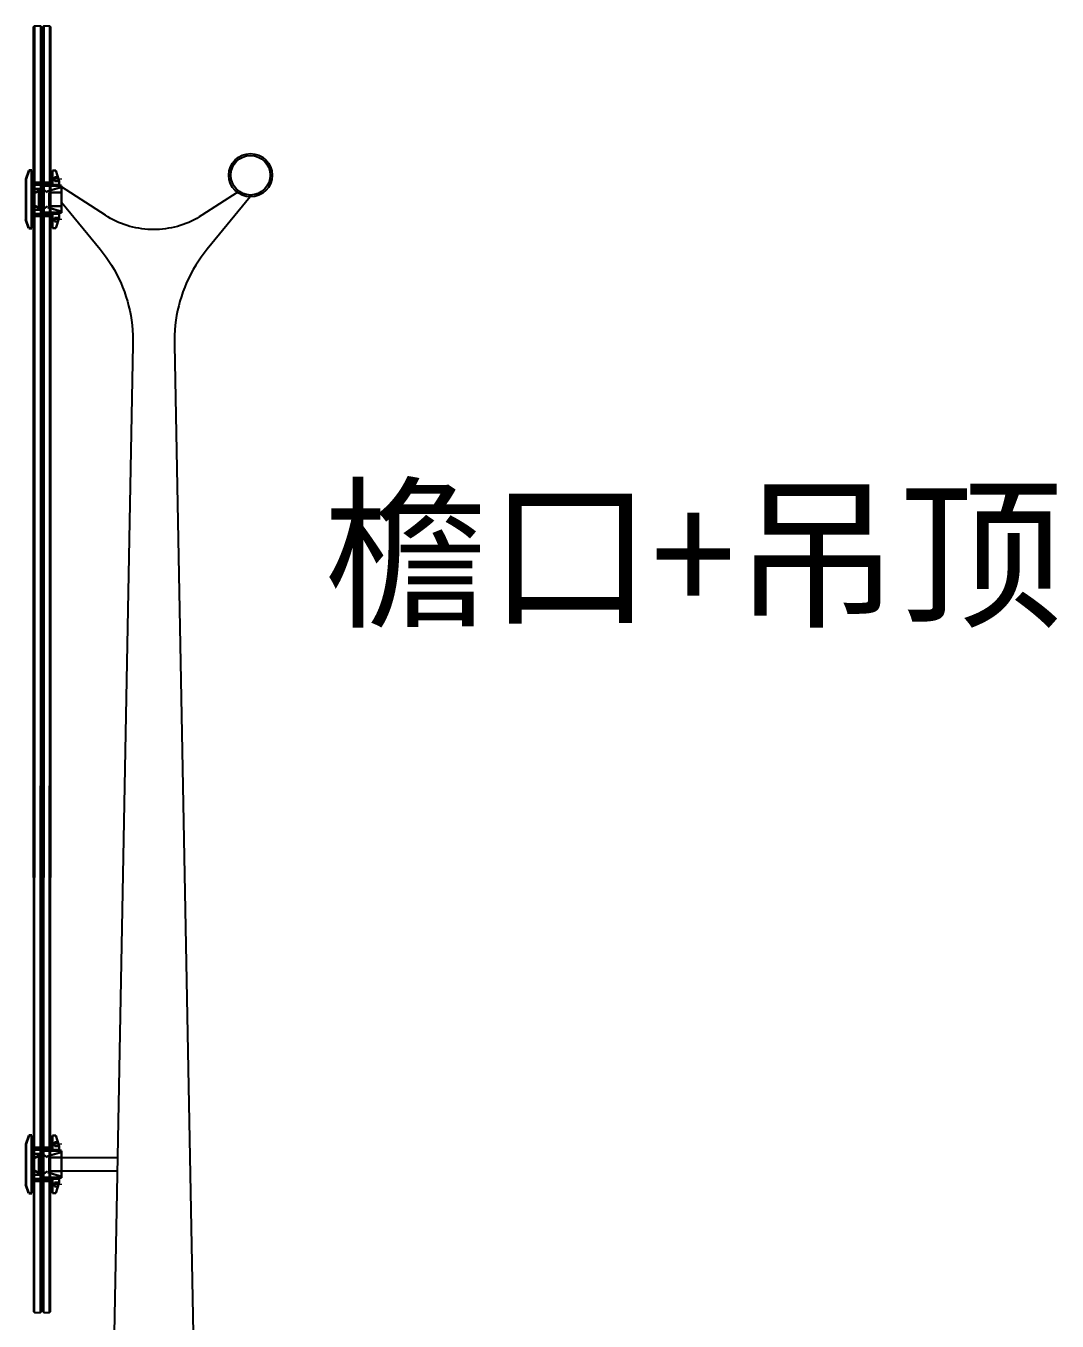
# Model space of a CAD drawing. Header units: millimetres. Extents: x 0 to 119933, y -45162 to 41221.
# Drawn here: x 6415 to 7485, y 2782 to 4126 of the extents above; entities that cross this region are included whole.
import ezdxf

# ---------------------------------------------------------------- set-up
doc = ezdxf.new("R2010")
doc.units = ezdxf.units.MM
doc.layers.get('DEFPOINTS').update_dxf_attribs({"color": 166})
doc.layers.add('F-stainless steel', color=2, linetype='Continuous')
doc.layers.add('H_不锈钢', color=1, linetype='Continuous', lineweight=35)
doc.layers.add('H_细实线', color=7, linetype='Continuous', lineweight=25)
doc.styles.get("Standard").update_dxf_attribs({"font": 'arial.ttf'})

# ---------------------------------------------------------------- blocks, each defined once
blk = doc.blocks.new('*U144')
at = {"color": 230}
for points in [[(883.6, 1), (1, 1), (0, 0), (0, -6), (1, -7), (883.6, -7)], [(883.6, -8.5), (1, -8.5), (0, -9.5), (0, -15.5), (1, -16.5), (883.6, -16.5)]]:
    blk.add_lwpolyline(points, dxfattribs=at)
at = {"color": 9}
for points in [[(0, 0), (883.6, 0)], [(0, -6), (883.6, -6)], [(0, -9.5), (883.6, -9.5)], [(0, -15.5), (883.6, -15.5)]]:
    blk.add_lwpolyline(points, dxfattribs=at)
at = {"color": 4, "const_width": 1.52}
blk.add_lwpolyline([(1, -7.8), (883.6, -7.8)], dxfattribs=at)
blk = doc.blocks.new('*U146')
at = {"color": 230}
for points in [[(546.3, 1), (1, 1), (0, 0), (0, -6), (1, -7), (546.3, -7)], [(546.3, -8.5), (1, -8.5), (0, -9.5), (0, -15.5), (1, -16.5), (546.3, -16.5)]]:
    blk.add_lwpolyline(points, dxfattribs=at)
at = {"color": 9}
for points in [[(0, 0), (546.3, 0)], [(0, -6), (546.3, -6)], [(0, -9.5), (546.3, -9.5)], [(0, -15.5), (546.3, -15.5)]]:
    blk.add_lwpolyline(points, dxfattribs=at)
at = {"color": 4, "const_width": 1.52}
blk.add_lwpolyline([(1, -7.8), (546.3, -7.8)], dxfattribs=at)
blk = doc.blocks.new('A$C4BC308FD')
at = {"layer": 'H_不锈钢', "color": 1}
for p, q in [((3, 30), (0, 21)), ((6, 30), (3, 30)), ((6, -30), (6, 30)), ((0, 21), (0, -21)), ((3, -30), (0, -21)), ((3, -30), (6, -30))]:
    blk.add_line(p, q, dxfattribs=at)
at = {"layer": 'H_不锈钢', "color": 1, "lineweight": 30}
for p, q in [((27.5, 30), (27.5, 15)), ((27.5, 30), (31, 30)), ((34.5, 19), (31, 30)), ((8.2, 15), (6, 15)), ((8, 17.5), (23.7, 17.5)), ((8, 15), (33, 15)), ((29.5, 19), (29.5, 23)), ((29.5, 23), (33.2, 23)), ((34.5, 19), (29.5, 19)), ((30.5, 23), (33.2, 23)), ((34.5, 19), (30.5, 19)), ((34.5, 19), (34.5, 15)), ((34.8, 15), (34.8, 14)), ((36.8, 14), (36.8, -7.2)), ((12, 11), (6, 11)), ((13.5, 11), (13.5, -11)), ((22.5, 8.4), (36.8, 12.5)), ((24.2, 7.2), (36.8, 7.2)), ((24.2, 7.2), (24.2, -7.2)), ((12, -11), (6, -11)), ((22.8, -8.5), (36.8, -12.7)), ((24.2, -7.2), (36.8, -7.2)), ((36.8, -7.2), (36.8, -14)), ((6, -15), (33, -15)), ((8.2, -15), (6, -15)), ((8, -17.5), (23.7, -17.5)), ((27.7, -15), (25.7, -15)), ((27.5, -15), (27.5, -30)), ((34.5, -15), (27.5, -15)), ((34.5, -19), (29.5, -19)), ((29.5, -19), (29.5, -23)), ((29.5, -23), (33.2, -23)), ((34.5, -19), (31, -30)), ((34.5, -15), (34.5, -19)), ((34.8, -14), (36.8, -14)), ((34.8, -15), (34.8, -14)), ((27.5, -30), (31, -30))]:
    blk.add_line(p, q, dxfattribs=at)
at = {"layer": 'H_不锈钢', "color": 1, "ltscale": 0.3}
for p, q in [((18.8, 14), (18.8, 15)), ((36.8, 14), (18.8, 14)), ((34.8, -14), (18.8, -14)), ((18.8, -14), (18.8, -15))]:
    blk.add_line(p, q, dxfattribs=at)
at = {"layer": 'H_不锈钢'}
for p, q in [((34.8, 14), (36.8, 14)), ((6, 12), (6, -12))]:
    blk.add_line(p, q, dxfattribs=at)
at = {"layer": 'H_不锈钢', "color": 1, "linetype": 'Continuous', "lineweight": 30}
for points in [[(6, 15), (6, 29), (8, 29), (8, 15)], [(25.5, 15), (25.5, 29), (27.5, 29), (27.5, 15)], [(8, -15), (8, -29), (6, -29), (6, -15)], [(27.5, -15), (27.5, -29), (25.5, -29), (25.5, -15)]]:
    blk.add_lwpolyline(points, dxfattribs=at)
at = {"layer": 'H_不锈钢', "color": 1}
blk.add_arc((14.5, 0), 8.53, 96.7324, 263.2676, dxfattribs=at)
at = {"layer": 'H_不锈钢', "color": 1, "lineweight": 30}
for centre, start, end in [((12.1, -4.7), 49.2586, 90.2987), ((12.1, 4.7), 269.7013, 310.7414)]:
    blk.add_arc(centre, 15.7, start, end, dxfattribs=at)
at = {"layer": 'H_细实线', "color": 1, "lineweight": 18}
for p, q in [((16.4, 15), (16.4, -13.4)), ((37.4, 21), (26.1, 21)), ((37.4, -21), (26.1, -21))]:
    blk.add_line(p, q, dxfattribs=at)

msp = doc.modelspace()

# ---------------------------------------------------------------- linework, layer by layer
at = {"layer": 'F-stainless steel'}
for p, q in [((6497.54, 3929.48, 0.03), (6451.89, 3959.13, 0.03)), ((6634.19, 3953.28, 0.03), (6597.54, 3929.48, 0.03)), ((6451.89, 3943.21, 0.03), (6492.03, 3894.3, 0.03)), ((6647.55, 3948.52, 0.03), (6603.06, 3894.3, 0.03)), ((6500.18, 3927.83, 0.03), (6497.54, 3929.48, 0.03)), ((6502.87, 3926.27, 0.03), (6500.18, 3927.83, 0.03)), ((6505.61, 3924.81, 0.03), (6502.87, 3926.27, 0.03)), ((6508.4, 3923.43, 0.03), (6505.61, 3924.81, 0.03)), ((6589.47, 3924.81, 0.03), (6586.68, 3923.43, 0.03)), ((6592.22, 3926.27, 0.03), (6589.47, 3924.81, 0.03)), ((6594.91, 3927.83, 0.03), (6592.22, 3926.27, 0.03)), ((6597.54, 3929.48, 0.03), (6594.91, 3927.83, 0.03)), ((6511.24, 3922.15, 0.03), (6508.4, 3923.43, 0.03)), ((6514.12, 3920.97, 0.03), (6511.24, 3922.15, 0.03)), ((6517.03, 3919.89, 0.03), (6514.12, 3920.97, 0.03)), ((6519.98, 3918.91, 0.03), (6517.03, 3919.89, 0.03)), ((6522.96, 3918.02, 0.03), (6519.98, 3918.91, 0.03)), ((6525.97, 3917.24, 0.03), (6522.96, 3918.02, 0.03)), ((6529.01, 3916.56, 0.03), (6525.97, 3917.24, 0.03)), ((6532.07, 3915.98, 0.03), (6529.01, 3916.56, 0.03)), ((6535.14, 3915.51, 0.03), (6532.07, 3915.98, 0.03)), ((6538.23, 3915.14, 0.03), (6535.14, 3915.51, 0.03)), ((6541.33, 3914.88, 0.03), (6538.23, 3915.14, 0.03)), ((6544.43, 3914.72, 0.03), (6541.33, 3914.88, 0.03)), ((6547.54, 3914.67, 0.03), (6544.43, 3914.72, 0.03)), ((6550.65, 3914.72, 0.03), (6547.54, 3914.67, 0.03)), ((6553.76, 3914.88, 0.03), (6550.65, 3914.72, 0.03)), ((6556.86, 3915.14, 0.03), (6553.76, 3914.88, 0.03)), ((6559.95, 3915.51, 0.03), (6556.86, 3915.14, 0.03)), ((6563.02, 3915.98, 0.03), (6559.95, 3915.51, 0.03)), ((6566.08, 3916.56, 0.03), (6563.02, 3915.98, 0.03)), ((6569.11, 3917.24, 0.03), (6566.08, 3916.56, 0.03)), ((6572.12, 3918.02, 0.03), (6569.11, 3917.24, 0.03)), ((6575.1, 3918.91, 0.03), (6572.12, 3918.02, 0.03)), ((6578.06, 3919.89, 0.03), (6575.1, 3918.91, 0.03)), ((6580.97, 3920.97, 0.03), (6578.06, 3919.89, 0.03)), ((6583.85, 3922.15, 0.03), (6580.97, 3920.97, 0.03)), ((6586.68, 3923.43, 0.03), (6583.85, 3922.15, 0.03)), ((6492.03, 3894.3, 0.03), (6495.2, 3890.3, 0.03)), ((6495.2, 3890.3, 0.03), (6498.23, 3886.19, 0.03)), ((6498.23, 3886.19, 0.03), (6501.12, 3881.99, 0.03)), ((6596.86, 3886.19, 0.03), (6593.97, 3881.99, 0.03)), ((6599.89, 3890.3, 0.03), (6596.86, 3886.19, 0.03)), ((6603.06, 3894.3, 0.03), (6599.89, 3890.3, 0.03)), ((6501.12, 3881.99, 0.03), (6503.86, 3877.68, 0.03)), ((6503.86, 3877.68, 0.03), (6506.46, 3873.29, 0.03)), ((6506.46, 3873.29, 0.03), (6508.91, 3868.81, 0.03)), ((6588.63, 3873.29, 0.03), (6586.18, 3868.81, 0.03)), ((6591.22, 3877.68, 0.03), (6588.63, 3873.29, 0.03)), ((6593.97, 3881.99, 0.03), (6591.22, 3877.68, 0.03)), ((6508.91, 3868.81, 0.03), (6511.2, 3864.25, 0.03)), ((6511.2, 3864.25, 0.03), (6513.34, 3859.62, 0.03)), ((6513.34, 3859.62, 0.03), (6515.32, 3854.91, 0.03)), ((6581.75, 3859.62, 0.03), (6579.77, 3854.91, 0.03)), ((6583.89, 3864.25, 0.03), (6581.75, 3859.62, 0.03)), ((6586.18, 3868.81, 0.03), (6583.89, 3864.25, 0.03)), ((6515.32, 3854.91, 0.03), (6517.13, 3850.14, 0.03)), ((6517.13, 3850.14, 0.03), (6518.79, 3845.32, 0.03)), ((6518.79, 3845.32, 0.03), (6520.27, 3840.43, 0.03)), ((6576.3, 3845.32, 0.03), (6574.81, 3840.43, 0.03)), ((6577.96, 3850.14, 0.03), (6576.3, 3845.32, 0.03)), ((6579.77, 3854.91, 0.03), (6577.96, 3850.14, 0.03)), ((6520.27, 3840.43, 0.03), (6521.59, 3835.5, 0.03)), ((6521.59, 3835.5, 0.03), (6522.75, 3830.53, 0.03)), ((6522.75, 3830.53, 0.03), (6523.73, 3825.52, 0.03)), ((6572.34, 3830.53, 0.03), (6571.36, 3825.52, 0.03)), ((6573.49, 3835.5, 0.03), (6572.34, 3830.53, 0.03)), ((6574.81, 3840.43, 0.03), (6573.49, 3835.5, 0.03)), ((6523.73, 3825.52, 0.03), (6524.54, 3820.49, 0.03)), ((6524.54, 3820.49, 0.03), (6525.18, 3815.42, 0.03)), ((6570.55, 3820.49, 0.03), (6569.91, 3815.42, 0.03)), ((6571.36, 3825.52, 0.03), (6570.55, 3820.49, 0.03)), ((6525.18, 3815.42, 0.03), (6525.65, 3810.34, 0.03)), ((6525.65, 3810.34, 0.03), (6525.94, 3805.25, 0.03)), ((6525.94, 3805.25, 0.03), (6526.06, 3800.14, 0.03)), ((6569.14, 3805.25, 0.03), (6569.02, 3800.14, 0.03)), ((6569.44, 3810.34, 0.03), (6569.14, 3805.25, 0.03)), ((6569.91, 3815.42, 0.03), (6569.44, 3810.34, 0.03)), ((6526.01, 3795.04, 0.03), (6504.7, 2678.11, 0.03)), ((6526.06, 3800.14, 0.03), (6526.01, 3795.04, 0.03)), ((6569.02, 3800.14, 0.03), (6569.08, 3795.04, 0.03)), ((6569.08, 3795.04, 0.03), (6590.38, 2678.11, 0.03)), ((6451.89, 2951.68, 0.03), (6509.92, 2951.68, 0.03)), ((6509.65, 2937.68, 0.03), (6451.89, 2937.68, 0.03))]:
    msp.add_line(p, q, dxfattribs=at)
for radius in [22.5, 20.5]:
    msp.add_circle((6648.03, 3971.01, 0.03), radius, dxfattribs=at)

# ---------------------------------------------------------------- block references
at = {"color": 4, "xscale": -1, "rotation": 90}
msp.add_blockref('*U144', (6424.04, 4126.01, 0.03), dxfattribs=at)
for p in [(6415.04, 3946.01, 0.03), (6415.04, 2944.68, 0.03)]:
    msp.add_blockref('A$C4BC308FD', p)
at = {"color": 4, "rotation": 90}
msp.add_blockref('*U146', (6424.04, 2791.01, 0.03), dxfattribs=at)

# ---------------------------------------------------------------- texts
at = {"layer": 'DEFPOINTS', "color": 1, "insert": (6723.84, 3640.16, -0.72), "char_height": 125, "attachment_point": 1}
msp.add_mtext_dynamic_manual_height_columns('{\\fSimSun|b0|i0|c134|p2;檐口+吊顶}', width=1169.3783, gutter_width=625, heights=[0], dxfattribs=at)

doc.saveas('drawing.dxf')
